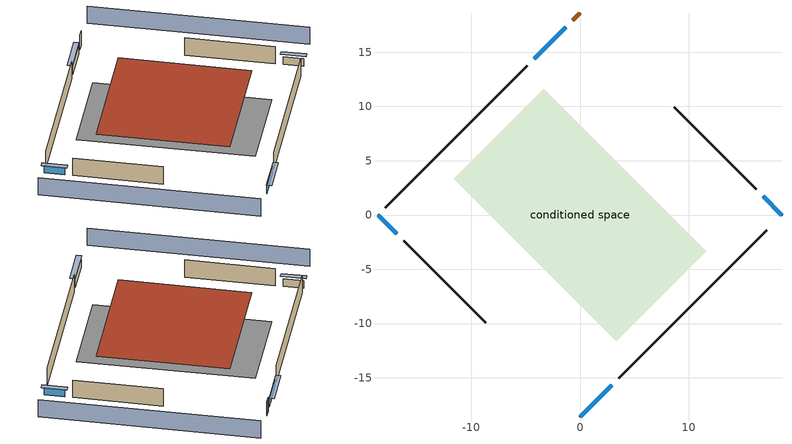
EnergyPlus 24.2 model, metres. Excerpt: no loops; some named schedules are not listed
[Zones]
conditioned space
 floor foundation (Slab1 construction): -11.64,3.32 -3.32,11.64 11.64,-3.32 3.32,-11.64 z0
 wall outside (AdiabaticWallConstruction 1): 0,18.61 -0.65,17.96 z0:2.03
 wall outside (AdiabaticWallConstruction): 0,-18.61 2.91,-15.69 / -1.3,17.3 -4.22,14.39 z0:1.13; -18.61,0 -16.89,-1.71 / 18.61,0 16.89,1.71 z0:1.07
 wall outside (Wall1 construction): 3.57,-15.04 17.19,-1.42 z0:2.44
 wall outside (Wall2 construction): -16.24,-2.37 -8.67,-9.93 z0:2.44
 wall outside (Wall3 construction): -4.87,13.73 -17.95,0.66 z0:2.44
 wall outside (Wall4 construction): 16.24,2.37 8.67,9.93 z0:2.44
 window (WindowConstruction): 0,-18.61 2.91,-15.69 z0:1.13
 window (WindowConstruction 1): -18.61,0 -16.89,-1.71 z0:1.07
 window (WindowConstruction 2): -1.3,17.3 -4.22,14.39 z0:1.13
 window (WindowConstruction 3): 18.61,0 16.89,1.71 z0:1.07
 door (Door): 0,18.61 -0.65,17.96 z0:2.03
 roof outside (Roof1 construction): 0,11.15 -11.15,0 0,-11.15 11.15,0 z2.44
shading: -21.84,-3.23 -3.23,-21.84 / 21.84,3.23 3.23,21.84 z0:2.44; 3.13,-15.48 -0.22,-18.82 0.22,-19.25 3.56,-15.91 z1.43; -16.68,-1.93 -18.82,0.22 -19.25,-0.22 -17.11,-2.36 z1.37; -4.43,14.18 -1.09,17.52 -1.52,17.95 -4.86,14.61 z1.43; 16.68,1.93 18.82,-0.22 19.25,0.22 17.11,2.36 z1.37
[Building]
Building 1: Terrain=Suburbs
[Site:Location]
Portland Intl Arpt_OR: Latitude {deg}=45.59; Longitude {deg}=-122.6; Time Zone {hr}=-8; Elevation {m}=33; Keep Site Location Information=Yes
[Site:GroundTemperature:Shallow]
10.2558, 8.96328, 8.85977, 9.47314, 11.9355, 14.3863, 16.5111, 17.8571, 17.9714, 16.8767, 14.8061, 12.4304
[Site:WaterMainsTemperature]
Calculation Method=Schedule; Temperature Schedule=mains temperature schedule
[Material] Roughness=Rough; Thermal Absorptance=0.9
Name | Thickness {m} | Conductivity {W/m-K} | Density {kg/m3} | Specific Heat {J/kg-K} | Solar Absorptance | Visible Absorptance
asphalt or fiberglass shingles | 0.00635 | 0.162714 | 1121.4 | 1465.45 | 0.85 | 0.85
concrete 4.0 in. | 0.1016 | 1.803125 | 2242.8 | 837.4 | 0.7 | 0.7
door material | 0.04445 | 0.0612267 | 512.64 | 1214.23 | 0.7 | 0.7
exterior vertical ins; roof rigid ins; wall rigid ins | 0.051816 | 0.029427 | 32.04 | 1214.23 | 0.7 | 0.7
floor covering | 0.0127 | 0.0450781 | 54.468 | 1339.84 | 0.9 | 0.9
furniture material conditioned space 1 | 0.1524 | 0.115458 | 640.8 | 1214.23 | 0.6 | 0.6
gypsum board | 0.0127 | 0.160291 | 801 | 837.4 | 0.6 | 0.6
osb sheathing 0.5 in. | 0.0127 | 0.115458 | 512.64 | 1214.23 | 0.7 | 0.7
osb sheathing 0.75 in. | 0.01905 | 0.115458 | 512.64 | 1214.23 | 0.7 | 0.7
roof stud and cavity | 0.2032 | 0.133729 | 78.34581 | 1123.46 | 0.7 | 0.7
wall rigid ins 1 | 0.512978 | 0.029427 | 32.04 | 1214.23 | 0.7 | 0.7
wall stud and cavity | 0.1397 | 0.230639 | 139.0536 | 1170.24 | 0.7 | 0.7
wall stud and cavity 1 | 0.0889 | 0.380278 | 52.3479 | 1209.89 | 0.7 | 0.7
wall stud and cavity 2 | 0.0889 | 0.391764 | 83.0341 | 1211.67 | 0.7 | 0.7
wood siding | 0.0254 | 0.102417 | 544.68 | 1172.36 | 0.85 | 0.85
wood siding 1; wood siding 2 | 0.0254 | 0.102417 | 544.68 | 1172.36 | 0.7 | 0.7
[WindowMaterial:SimpleGlazingSystem]
WindowMaterial: U-Factor {W/m2-K}=4.76952; Solar Heat Gain Coefficient=0.63
[Construction]
AdiabaticWallConstruction: wood siding 1, wall rigid ins 1, wall stud and cavity 1, gypsum board
AdiabaticWallConstruction 1: wood siding 2, wall rigid ins 1, wall stud and cavity 1, gypsum board
Door: door material
furniture construction conditioned space 1: furniture material conditioned space 1
PartitionWallConstruction: gypsum board, wall stud and cavity 2, gypsum board
Roof1 construction: asphalt or fiberglass shingles, roof rigid ins, osb sheathing 0.75 in., roof stud and cavity, gypsum board
Slab1 construction: concrete 4.0 in., floor covering
Wall1 construction; Wall2 construction; Wall3 construction; Wall4 construction: wood siding, wall rigid ins, osb sheathing 0.5 in., wall stud and cavity, gypsum board
WindowConstruction; WindowConstruction 1; WindowConstruction 2; WindowConstruction 3: WindowMaterial
[Zone]
conditioned space: Multiplier=1; Volume {m3}=606.66; Part of Total Floor Area=Yes
[Space]
conditioned space 1: Zone=conditioned space; Volume {m3}=606.66
[SurfaceProperty:ExposedFoundationPerimeter]
Slab1: Exposed Perimeter Calculation Method=TotalExposedPerimeter; Total Exposed Perimeter {m}=65.8368
[SurfaceProperty:IncidentSolarMultiplier] Incident Solar Multiplier=1; Incident Solar Multiplier Schedule=trans schedule winter=0.85 summer=0.7
Window1; Window2; Window3; Window4
[InternalMass] Zone or ZoneList=conditioned space; Space or SpaceList=conditioned space 1
Name | Construction | Surface Area {m2}
furniture mass conditioned space 1 | furniture construction conditioned space 1 | 99.51774
partition wall mass | PartitionWallConstruction | 248.794
[Lights]
interior lighting: Zone or ZoneList or Space or SpaceList=conditioned space 1; Schedule=lighting_interior; Design Level Calculation Method=LightingLevel; Lighting Level {W}=384.103; Return Air Fraction=0; Fraction Radiant=0.6; Fraction Visible=0.2; Fraction Replaceable=1
[People]
occupants: Zone or ZoneList or Space or SpaceList=conditioned space 1; Number of People Schedule=occupants; Number of People Calculation Method=People; Number of People=4; Fraction Radiant=0.314171; Sensible Heat Fraction=0.56303; Activity Level Schedule=occupants activity schedule; Carbon Dioxide Generation Rate {m3/s-W}=0; Enable ASHRAE 55 Comfort Warnings=No; Mean Radiant Temperature Calculation Type=EnclosureAveraged
[ElectricEquipment] Zone or ZoneList or Space or SpaceList=conditioned space 1; Design Level Calculation Method=EquipmentLevel
Name | Schedule | Design Level {W} | Fraction Latent | Fraction Radiant | Fraction Lost
ceiling fan | ceiling_fan | 17.4511 | 0 | 0.558 | 0
clothes dryer | clothes_dryer | 5966.05 | 0.015 | 0.081 | 0.85
clothes washer | clothes_washer | 300.374 | 0.03 | 0.162 | 0.7
cooking range | cooking_range | 1440.5 | 0.08 | 0.432 | 0.2
dishwasher | dishwasher | 389.34 | 0.3 | 0.18 | 0.4
freezer | freezer schedule | 194.914 | 0 | 0.6 | 0
fridge | fridge schedule | 43.7215 | 0 | 0.6 | 0
mech vent bath fan 0 | mech vent bath fan 0 schedule | 30 | 0 | 0 | 1
mech vent house fan | mech vent house fan schedule | 0 | 0 | 0 | 1
mech vent house fan cfis | mech vent house fan cfis schedule | 0 | 0 | 0 | 0
mech vent range fan 0 | mech vent range fan 0 schedule | 30 | 0 | 0 | 1
misc plug loads | plug_loads_other | 467.112 | 0.021 | 0.558 | 0.049
misc tv | plug_loads_tv | 644.061 | 0 | 0.6 | 0
whole house fan | Always On Discrete | 0 | 0 | 0 | 1
[OtherEquipment] Zone or ZoneList or Space or SpaceList=conditioned space 1; Design Level Calculation Method=EquipmentLevel
Name | Fuel Type | Schedule | Design Level {W} | Fraction Latent | Fraction Radiant | Fraction Lost
clothes dryer 1 | Electricity | clothes_dryer | 0 | 0.015 | 0.081 | 0.85
cooking range 1 | Electricity | cooking_range | 0 | 0.08 | 0.432 | 0.2
general water use latent | None | general water use schedule | 81.0615 | 1 | 0 | 0
general water use sensible | None | general water use schedule | -79.8895 | 0 | 0.6 | 0
mech vent house fan latent load; water heater lat | None | Always On Discrete | 0 | 1 | 0 | 0
mech vent house fan sensible load; water heater sens | None | Always On Discrete | 0 | 0 | 0 | 0
water heater energy adjustment1 | Electricity | Always On Discrete | 0.01 | 0 | 0 | 1
[ZoneInfiltration:DesignFlowRate] Zone or ZoneList or Space or SpaceList=conditioned space 1; Schedule=Always On Discrete; Design Flow Rate Calculation Method=Flow/Zone; Design Flow Rate {m3/s}=0
infil flow; natural vent flow; whole house fan flow
[AvailabilityManager:Scheduled]
central ac and furnace airloop Availability Manager: Schedule=Always On Discrete
[WaterUse:Equipment]
dishwasher: Peak Flow Rate {m3/s}=5.04162e-06; Flow Rate Fraction Schedule=hot_water_dishwasher
[Foundation:Kiva]
Foundation Kiva 1: Initial Indoor Air Temperature {C}=20; Exterior Vertical Insulation Material=exterior vertical ins; Exterior Vertical Insulation Depth {m}=0.6096; Wall Height Above Grade {m}=0.1016; Wall Depth Below Slab {m}=0.2032
[Foundation:Kiva:Settings]
Soil Conductivity {W/m-K}=1.3848; Soil Density {kg/m3}=1842.3; Soil Specific Heat {J/kg-K}=418.7; Ground Solar Absorptivity=0.9; Ground Thermal Absorptivity=0.9; Ground Surface Roughness {m}=0.03; Far-Field Width {m}=40; Deep-Ground Boundary Condition=ZeroFlux; Deep-Ground Depth {m}=40; Minimum Cell Dimension {m}=0.2; Maximum Cell Growth Coefficient=3; Simulation Timestep=Timestep
[Exterior:Lights]
exterior lighting: Schedule=exterior lighting schedule; Design Level {W}=8.97151
[ElectricLoadCenter:Storage:LiIonNMCBattery]
Vehicle1 li ion: Availability Schedule=Always On Discrete; Radiative Fraction=0; Lifetime Model=None; Number of Cells in Series=15; Number of Strings in Parallel=510; Initial Fractional State of Charge=0.950003; DC to DC Charging Efficiency=1; Battery Mass {kg}=809.82; Battery Surface Area {m2}=5.76621; Battery Specific Heat Capacity {J/kg-K}=1500; Heat Transfer Coefficient Between Battery and Ambient {W/m2-K}=7.5; Fully Charged Cell Voltage {V}=3.342; Cell Voltage at End of Exponential Zone {V}=3.342; Cell Voltage at End of Nominal Zone {V}=3.342; Default Nominal Cell Voltage {V}=3.342; Fully Charged Cell Capacity {Ah}=3.2; Fraction of Cell Capacity Removed at the End of Exponential Zone=0.8075; Fraction of Cell Capacity Removed at the End of Nominal Zone=0.976875; Charge Rate at Which Voltage vs Capacity Curve Was Generated=1; Battery Cell Internal Electrical Resistance {ohms}=0.002
[ElectricLoadCenter:Storage:Converter]
Vehicle1 li ion converter: Availability Schedule=Always On Discrete; Power Conversion Efficiency Method=SimpleFixed; Simple Fixed Efficiency=1; Ancillary Power Consumed In Standby {W}=0; Radiative Fraction=0
[ElectricLoadCenter:Distribution]
Vehicle1 elec load center dist: Electrical Buss Type=AlternatingCurrentWithStorage; Electrical Storage Object=Vehicle1 li ion; Storage Operation Scheme=TrackChargeDischargeSchedules; Storage Converter Object=Vehicle1 li ion converter; Maximum Storage State of Charge Fraction=0.950003; Minimum Storage State of Charge Fraction=0.149991; Design Storage Control Charge Power {W}=5690; Storage Charge Power Fraction Schedule=electric_vehicle_charging; Design Storage Control Discharge Power {W}=11358.1; Storage Discharge Power Fraction Schedule=electric_vehicle_discharging
[EnergyManagementSystem:GlobalVariable]
central_ac_and_furnace_airloop_Fan_RTF
infil_program_Qfan
infil_program_Qinf
natural_vent_program_Qnv
natural_vent_program_Qwhf
[EnergyManagementSystem:Sensor]
Name | Output:Variable or Output:Meter Index Key | Output:Variable or Output:Meter
airflow_gain | infil flow | Infiltration Sensible Heat Gain Energy
airflow_gain_1 | natural vent flow | Infiltration Sensible Heat Gain Energy
airflow_gain_2 | whole house fan flow | Infiltration Sensible Heat Gain Energy
airflow_loss | infil flow | Infiltration Sensible Heat Loss Energy
airflow_loss_1 | natural vent flow | Infiltration Sensible Heat Loss Energy
airflow_loss_2 | whole house fan flow | Infiltration Sensible Heat Loss Energy
charge_sch_sensor | electric_vehicle_charging | Schedule Value
clg_load_cond |  | Cooling:EnergyTransfer:Zone:CONDITIONED SPACE
clg_sp_s; clg_sp_s_1 | cooling setpoint | Schedule Value
clothes_dryer_exhaust_0_sch_s | clothes_dryer | Schedule Value
cool_season | cooling season schedule | Schedule Value
discharge_sch_sensor | electric_vehicle_discharging | Schedule Value
htg_load_cond |  | Heating:EnergyTransfer:Zone:CONDITIONED SPACE
htg_sp_s; htg_sp_s_1 | heating setpoint | Schedule Value
ig_ee_conv | ceiling fan | Electric Equipment Convective Heating Energy
ig_ee_conv_1 | clothes dryer | Electric Equipment Convective Heating Energy
ig_ee_conv_3 | cooking range | Electric Equipment Convective Heating Energy
ig_ee_conv_4 | dishwasher | Electric Equipment Convective Heating Energy
ig_ee_conv_5 | freezer | Electric Equipment Convective Heating Energy
ig_ee_conv_6 | fridge | Electric Equipment Convective Heating Energy
ig_ee_conv_7 | misc plug loads | Electric Equipment Convective Heating Energy
ig_ee_conv_8 | misc tv | Electric Equipment Convective Heating Energy
ig_ee_conv_9 | whole house fan | Electric Equipment Convective Heating Energy
ig_ee_rad | ceiling fan | Electric Equipment Radiant Heating Energy
ig_ee_rad_1 | clothes dryer | Electric Equipment Radiant Heating Energy
ig_ee_rad_3 | cooking range | Electric Equipment Radiant Heating Energy
ig_ee_rad_4 | dishwasher | Electric Equipment Radiant Heating Energy
ig_ee_rad_5 | freezer | Electric Equipment Radiant Heating Energy
ig_ee_rad_6 | fridge | Electric Equipment Radiant Heating Energy
ig_ee_rad_7 | misc plug loads | Electric Equipment Radiant Heating Energy
ig_ee_rad_8 | misc tv | Electric Equipment Radiant Heating Energy
ig_ee_rad_9 | whole house fan | Electric Equipment Radiant Heating Energy
ig_lgt_conv | interior lighting | Lights Convective Heating Energy
ig_lgt_rad | interior lighting | Lights Radiant Heating Energy
ig_lgt_vis | interior lighting | Lights Visible Radiation Heating Energy
ig_oe_conv | clothes dryer 1 | Other Equipment Convective Heating Energy
ig_oe_conv_1 | cooking range 1 | Other Equipment Convective Heating Energy
ig_oe_conv_2 | general water use latent | Other Equipment Convective Heating Energy
ig_oe_conv_3 | general water use sensible | Other Equipment Convective Heating Energy
ig_oe_conv_4 | water heater energy adjustment1 | Other Equipment Convective Heating Energy
ig_oe_conv_5 | water heater lat | Other Equipment Convective Heating Energy
ig_oe_conv_6 | water heater sens | Other Equipment Convective Heating Energy
ig_oe_rad | clothes dryer 1 | Other Equipment Radiant Heating Energy
ig_oe_rad_1 | cooking range 1 | Other Equipment Radiant Heating Energy
ig_oe_rad_2 | general water use latent | Other Equipment Radiant Heating Energy
ig_oe_rad_3 | general water use sensible | Other Equipment Radiant Heating Energy
ig_oe_rad_4 | water heater energy adjustment1 | Other Equipment Radiant Heating Energy
ig_oe_rad_5 | water heater lat | Other Equipment Radiant Heating Energy
ig_oe_rad_6 | water heater sens | Other Equipment Radiant Heating Energy
ig_ppl_conv | occupants | People Convective Heating Energy
ig_ppl_rad | occupants | People Radiant Heating Energy
im_conv | furniture mass conditioned space 1 | Surface Inside Face Convection Heat Gain Energy
im_conv_1 | partition wall mass | Surface Inside Face Convection Heat Gain Energy
im_ig | furniture mass conditioned space 1 | Surface Inside Face Internal Gains Radiation Heat Gain Energy
im_ig_1 | partition wall mass | Surface Inside Face Internal Gains Radiation Heat Gain Energy
im_lgt | furniture mass conditioned space 1 | Surface Inside Face Lights Radiation Heat Gain Energy
im_lgt_1 | partition wall mass | Surface Inside Face Lights Radiation Heat Gain Energy
im_sol | furniture mass conditioned space 1 | Surface Inside Face Solar Radiation Heat Gain Energy
im_sol_1 | partition wall mass | Surface Inside Face Solar Radiation Heat Gain Energy
im_surf | furniture mass conditioned space 1 | Surface Inside Face Net Surface Thermal Radiation Heat Gain Energy
im_surf_1 | partition wall mass | Surface Inside Face Net Surface Thermal Radiation Heat Gain Energy
mech_vent_bath_fan_0_sch_s | mech vent bath fan 0 schedule | Schedule Value
mech_vent_range_fan_0_sch_s | mech vent range fan 0 schedule | Schedule Value
mv_conv | mech vent bath fan 0 | Electric Equipment Convective Heating Energy
mv_conv_1 | mech vent house fan | Electric Equipment Convective Heating Energy
mv_conv_2 | mech vent house fan cfis | Electric Equipment Convective Heating Energy
mv_conv_3 | mech vent range fan 0 | Electric Equipment Convective Heating Energy
mv_conv_4 | mech vent house fan latent load | Other Equipment Convective Heating Energy
mv_conv_5 | mech vent house fan sensible load | Other Equipment Convective Heating Energy
mv_rad | mech vent bath fan 0 | Electric Equipment Radiant Heating Energy
mv_rad_1 | mech vent house fan | Electric Equipment Radiant Heating Energy
mv_rad_2 | mech vent house fan cfis | Electric Equipment Radiant Heating Energy
mv_rad_3 | mech vent range fan 0 | Electric Equipment Radiant Heating Energy
mv_rad_4 | mech vent house fan latent load | Other Equipment Radiant Heating Energy
mv_rad_5 | mech vent house fan sensible load | Other Equipment Radiant Heating Energy
natural_vent_s | natural vent schedule | Schedule Value
out_pb_s |  | Site Outdoor Air Barometric Pressure
out_wt_s |  | Site Outdoor Air Humidity Ratio
site_temp | Environment | Site Outdoor Air Drybulb Temperature
site_vw_s |  | Site Wind Speed
soc_sensor | Vehicle1 li ion | Electric Storage Charge Fraction
ss_back_out | Window1 | Surface Window Shortwave from Zone Back Out Window Heat Transfer Rate
ss_back_out_1 | Window2 | Surface Window Shortwave from Zone Back Out Window Heat Transfer Rate
ss_back_out_2 | Window3 | Surface Window Shortwave from Zone Back Out Window Heat Transfer Rate
ss_back_out_3 | Window4 | Surface Window Shortwave from Zone Back Out Window Heat Transfer Rate
ss_conv | Door1 | Surface Inside Face Convection Heat Gain Energy
ss_conv_1 | Window1 | Surface Inside Face Convection Heat Gain Energy
ss_conv_2 | Window2 | Surface Inside Face Convection Heat Gain Energy
ss_conv_3 | Window3 | Surface Inside Face Convection Heat Gain Energy
ss_conv_4 | Window4 | Surface Inside Face Convection Heat Gain Energy
ss_ig | Door1 | Surface Inside Face Internal Gains Radiation Heat Gain Energy
ss_ig_1 | Window1 | Surface Inside Face Internal Gains Radiation Heat Gain Energy
ss_ig_2 | Window2 | Surface Inside Face Internal Gains Radiation Heat Gain Energy
ss_ig_3 | Window3 | Surface Inside Face Internal Gains Radiation Heat Gain Energy
ss_ig_4 | Window4 | Surface Inside Face Internal Gains Radiation Heat Gain Energy
ss_lgt | Door1 | Surface Inside Face Lights Radiation Heat Gain Energy
ss_sol | Door1 | Surface Inside Face Solar Radiation Heat Gain Energy
ss_surf | Door1 | Surface Inside Face Net Surface Thermal Radiation Heat Gain Energy
ss_surf_1 | Window1 | Surface Inside Face Net Surface Thermal Radiation Heat Gain Energy
ss_surf_2 | Window2 | Surface Inside Face Net Surface Thermal Radiation Heat Gain Energy
ss_surf_3 | Window3 | Surface Inside Face Net Surface Thermal Radiation Heat Gain Energy
ss_surf_4 | Window4 | Surface Inside Face Net Surface Thermal Radiation Heat Gain Energy
ss_trans_in | Window1 | Surface Window Transmitted Solar Radiation Rate
ss_trans_in_1 | Window2 | Surface Window Transmitted Solar Radiation Rate
ss_trans_in_2 | Window3 | Surface Window Transmitted Solar Radiation Rate
ss_trans_in_3 | Window4 | Surface Window Transmitted Solar Radiation Rate
ss_trans_out | Window1 | Surface Inside Face Initial Transmitted Diffuse Transmitted Out Window Solar Radiation Rate
ss_trans_out_1 | Window2 | Surface Inside Face Initial Transmitted Diffuse Transmitted Out Window Solar Radiation Rate
ss_trans_out_2 | Window3 | Surface Inside Face Initial Transmitted Diffuse Transmitted Out Window Solar Radiation Rate
ss_trans_out_3 | Window4 | Surface Inside Face Initial Transmitted Diffuse Transmitted Out Window Solar Radiation Rate
s_conv | Roof1 | Surface Inside Face Convection Heat Gain Energy
s_conv_1 | Slab1 | Surface Inside Face Convection Heat Gain Energy
s_conv_2 | Wall1 | Surface Inside Face Convection Heat Gain Energy
s_conv_3 | Wall2 | Surface Inside Face Convection Heat Gain Energy
s_conv_4 | Wall3 | Surface Inside Face Convection Heat Gain Energy
s_conv_5 | Wall4 | Surface Inside Face Convection Heat Gain Energy
s_ig | Roof1 | Surface Inside Face Internal Gains Radiation Heat Gain Energy
s_ig_1 | Slab1 | Surface Inside Face Internal Gains Radiation Heat Gain Energy
s_ig_2 | Wall1 | Surface Inside Face Internal Gains Radiation Heat Gain Energy
s_ig_3 | Wall2 | Surface Inside Face Internal Gains Radiation Heat Gain Energy
s_ig_4 | Wall3 | Surface Inside Face Internal Gains Radiation Heat Gain Energy
s_ig_5 | Wall4 | Surface Inside Face Internal Gains Radiation Heat Gain Energy
s_lgt | Roof1 | Surface Inside Face Lights Radiation Heat Gain Energy
s_lgt_1 | Slab1 | Surface Inside Face Lights Radiation Heat Gain Energy
s_lgt_2 | Wall1 | Surface Inside Face Lights Radiation Heat Gain Energy
s_lgt_3 | Wall2 | Surface Inside Face Lights Radiation Heat Gain Energy
s_lgt_4 | Wall3 | Surface Inside Face Lights Radiation Heat Gain Energy
s_lgt_5 | Wall4 | Surface Inside Face Lights Radiation Heat Gain Energy
s_sol | Roof1 | Surface Inside Face Solar Radiation Heat Gain Energy
s_sol_1 | Slab1 | Surface Inside Face Solar Radiation Heat Gain Energy
s_sol_2 | Wall1 | Surface Inside Face Solar Radiation Heat Gain Energy
s_sol_3 | Wall2 | Surface Inside Face Solar Radiation Heat Gain Energy
s_sol_4 | Wall3 | Surface Inside Face Solar Radiation Heat Gain Energy
s_sol_5 | Wall4 | Surface Inside Face Solar Radiation Heat Gain Energy
s_surf | Roof1 | Surface Inside Face Net Surface Thermal Radiation Heat Gain Energy
s_surf_1 | Slab1 | Surface Inside Face Net Surface Thermal Radiation Heat Gain Energy
s_surf_2 | Wall1 | Surface Inside Face Net Surface Thermal Radiation Heat Gain Energy
s_surf_3 | Wall2 | Surface Inside Face Net Surface Thermal Radiation Heat Gain Energy
s_surf_4 | Wall3 | Surface Inside Face Net Surface Thermal Radiation Heat Gain Energy
s_surf_5 | Wall4 | Surface Inside Face Net Surface Thermal Radiation Heat Gain Energy
water_heater_T_set | water heater setpoint | Schedule Value
[EnergyManagementSystem:Actuator]
Name | Actuated Component Unique | Actuated Component Type | Actuated Component Control Type
battery_charge_power_act | Vehicle1 elec load center dist | Electrical Storage | Power Charge Rate
battery_discharge_power_act | Vehicle1 elec load center dist | Electrical Storage | Power Draw Rate
fridge_schedule_act | fridge schedule | Schedule:Constant | Schedule Value
infil_flow_act | infil flow | Zone Infiltration | Air Exchange Flow Rate
mech_vent_house_fan_cfis_act | mech vent house fan cfis | ElectricEquipment | Electricity Rate
mech_vent_house_fan_latent_load_act | mech vent house fan latent load | OtherEquipment | Power Level
mech_vent_house_fan_sensible_load_act | mech vent house fan sensible load | OtherEquipment | Power Level
natural_vent_flow_act | natural vent flow | Zone Infiltration | Air Exchange Flow Rate
water_heater_HPWHSchedOverride | water heater setpoint | Schedule:Constant | Schedule Value
water_heater_hpwh_ec_adj_act | water heater energy adjustment1 | OtherEquipment | Power Level
water_heater_lat_act | water heater lat | OtherEquipment | Power Level
water_heater_LESchedOverride | water heater BottomElementSetpoint | Schedule:Constant | Schedule Value
water_heater_sens_act | water heater sens | OtherEquipment | Power Level
water_heater_UESchedOverride | water heater TopElementSetpoint | Schedule:Constant | Schedule Value
whole_house_fan_act | whole house fan | ElectricEquipment | Electricity Rate
whole_house_fan_flow_act | whole house fan flow | Zone Infiltration | Air Exchange Flow Rate
[EnergyManagementSystem:Program]
central_ac_and_furnace_supply_fan_disaggregate_program: Set central_ac_and_furnace_supply_fan_clg = 0; If central_ac_and_furnace_clg_coil_s > 0; Set central_ac_and_furnace_supply_fan_clg = central_ac_and_furnace_supply_fan_s; EndIf
central_ac_and_furnace_supply_fan_disaggregate_program_1: Set central_ac_and_furnace_supply_fan_primary_htg = 0; If central_ac_and_furnace_htg_coil_s > 0; Set central_ac_and_furnace_supply_fan_primary_htg = central_ac_and_furnace_supply_fan_s_1; EndIf
